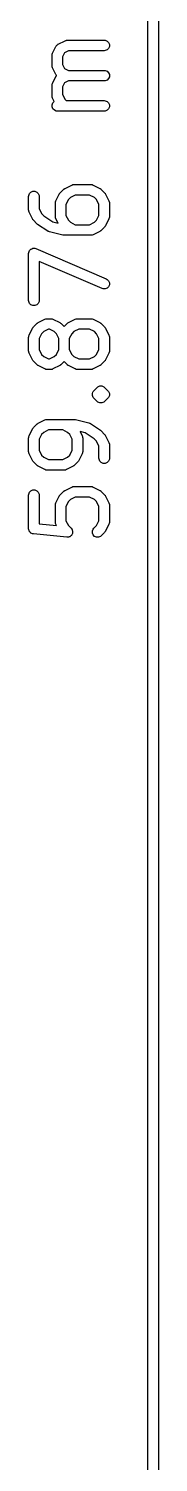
# Model space of a CAD drawing. Header units: inches. Extents: x -0.67 to 1.83, y -0.49 to 2.65.
# Drawn here: x 1.73 to 1.803, y 0.306 to 1.107 of the extents above; entities that cross this region are included whole.
import ezdxf

# ---------------------------------------------------------------- set-up
doc = ezdxf.new("R2010")
doc.units = ezdxf.units.IN
doc.header["$MEASUREMENT"] = 0
doc.layers.add('BLACK', color=250, linetype='CONTINUOUS')

msp = doc.modelspace()

# ---------------------------------------------------------------- linework, layer by layer
at = {"layer": 'BLACK', "linetype": 'CONTINUOUS'}
for p, q in [((1.79705, -0.1777), (1.79705, 2.15549)), ((1.80295, 2.15549), (1.80295, -0.1777)), ((1.74574, 1.09728), (1.74593, 1.09757)), ((1.74593, 1.09757), (1.74621, 1.09781)), ((1.74621, 1.09781), (1.74645, 1.09809)), ((1.74645, 1.09809), (1.74674, 1.09828)), ((1.74674, 1.09828), (1.7468, 1.09832)), ((1.7468, 1.09832), (1.74684, 1.09834)), ((1.74684, 1.09834), (1.74694, 1.0984)), ((1.74694, 1.0984), (1.75069, 1.10028)), ((1.75069, 1.10028), (1.75123, 1.10048)), ((1.75123, 1.10048), (1.75133, 1.10049)), ((1.75133, 1.10049), (1.75143, 1.10053)), ((1.75143, 1.10053), (1.75201, 1.10059)), ((1.75201, 1.10059), (1.77263, 1.10059)), ((1.77263, 1.10059), (1.77321, 1.10053)), ((1.77321, 1.10053), (1.77427, 1.10009)), ((1.77427, 1.10009), (1.77509, 1.09927)), ((1.77509, 1.09927), (1.77553, 1.09821)), ((1.77553, 1.09821), (1.77553, 1.09706)), ((1.74343, 1.09201), (1.74349, 1.09259)), ((1.74343, 1.08639), (1.74343, 1.09201)), ((1.74349, 1.09259), (1.74353, 1.09268)), ((1.74353, 1.09268), (1.74354, 1.09279)), ((1.74354, 1.09279), (1.74374, 1.09333)), ((1.74374, 1.09333), (1.74562, 1.09708)), ((1.74562, 1.09708), (1.74568, 1.09718)), ((1.74568, 1.09718), (1.74569, 1.09722)), ((1.74569, 1.09722), (1.74574, 1.09728)), ((1.75046, 1.09356), (1.74934, 1.09131)), ((1.74934, 1.09131), (1.74934, 1.08708)), ((1.75271, 1.09468), (1.75046, 1.09356)), ((1.77263, 1.09468), (1.75271, 1.09468)), ((1.77321, 1.09474), (1.77263, 1.09468)), ((1.77427, 1.09518), (1.77321, 1.09474)), ((1.77509, 1.09599), (1.77427, 1.09518)), ((1.77553, 1.09706), (1.77509, 1.09599)), ((1.74349, 1.08581), (1.74343, 1.08639)), ((1.74353, 1.08571), (1.74349, 1.08581)), ((1.74354, 1.08561), (1.74353, 1.08571)), ((1.74374, 1.08506), (1.74354, 1.08561)), ((1.74562, 1.08132), (1.74374, 1.08506)), ((1.74568, 1.08122), (1.74562, 1.08132)), ((1.74934, 1.08708), (1.75046, 1.08484)), ((1.75046, 1.08484), (1.75271, 1.08371)), ((1.75271, 1.08371), (1.77263, 1.08371)), ((1.77263, 1.08371), (1.77321, 1.08366)), ((1.77321, 1.08366), (1.77427, 1.08322)), ((1.77427, 1.08322), (1.77509, 1.0824)), ((1.77509, 1.0824), (1.77553, 1.08134)), ((1.77553, 1.08134), (1.77553, 1.08019)), ((1.74343, 1.07514), (1.74349, 1.07571)), ((1.74343, 1.06951), (1.74343, 1.07514)), ((1.74349, 1.07571), (1.74353, 1.07581)), ((1.74353, 1.07581), (1.74354, 1.07592)), ((1.74354, 1.07592), (1.74374, 1.07646)), ((1.74374, 1.07646), (1.74562, 1.08021)), ((1.74562, 1.08021), (1.74568, 1.0803)), ((1.74569, 1.08117), (1.74568, 1.08122)), ((1.74568, 1.0803), (1.74569, 1.08035)), ((1.74574, 1.08112), (1.74569, 1.08117)), ((1.74569, 1.08035), (1.74574, 1.08041)), ((1.74593, 1.08083), (1.74574, 1.08112)), ((1.74574, 1.08041), (1.74593, 1.0807)), ((1.746, 1.08076), (1.74593, 1.08083)), ((1.74593, 1.0807), (1.746, 1.08076)), ((1.75046, 1.07669), (1.74934, 1.07444)), ((1.74934, 1.07444), (1.74934, 1.07021)), ((1.75271, 1.07781), (1.75046, 1.07669)), ((1.77263, 1.07781), (1.75271, 1.07781)), ((1.77321, 1.07787), (1.77263, 1.07781)), ((1.77427, 1.07831), (1.77321, 1.07787)), ((1.77509, 1.07912), (1.77427, 1.07831)), ((1.77553, 1.08019), (1.77509, 1.07912)), ((1.74349, 1.06894), (1.74343, 1.06951)), ((1.74353, 1.06884), (1.74349, 1.06894)), ((1.74349, 1.06446), (1.74393, 1.06553)), ((1.74354, 1.06873), (1.74353, 1.06884)), ((1.74374, 1.06819), (1.74354, 1.06873)), ((1.74469, 1.06629), (1.74374, 1.06819)), ((1.74393, 1.06553), (1.74469, 1.06629)), ((1.74934, 1.07021), (1.75069, 1.06751)), ((1.75069, 1.06751), (1.75136, 1.06684)), ((1.75136, 1.06684), (1.77263, 1.06684)), ((1.77263, 1.06684), (1.77321, 1.06678)), ((1.77321, 1.06678), (1.77427, 1.06634)), ((1.77427, 1.06634), (1.77509, 1.06553)), ((1.77509, 1.06553), (1.77553, 1.06446)), ((1.74349, 1.06331), (1.74349, 1.06446)), ((1.74393, 1.06225), (1.74349, 1.06331)), ((1.74474, 1.06143), (1.74393, 1.06225)), ((1.74581, 1.06099), (1.74474, 1.06143)), ((1.74638, 1.06094), (1.74581, 1.06099)), ((1.77263, 1.06094), (1.74638, 1.06094)), ((1.77321, 1.06099), (1.77263, 1.06094)), ((1.77427, 1.06143), (1.77321, 1.06099)), ((1.77509, 1.06225), (1.77427, 1.06143)), ((1.77553, 1.06331), (1.77509, 1.06225)), ((1.77553, 1.06446), (1.77553, 1.06331)), ((1.74805, 1.01536), (1.74992, 1.01723)), ((1.74992, 1.01723), (1.75015, 1.01742)), ((1.75015, 1.01742), (1.7502, 1.01748)), ((1.7502, 1.01748), (1.75029, 1.01753)), ((1.75029, 1.01753), (1.75037, 1.0176)), ((1.75037, 1.0176), (1.75044, 1.01763)), ((1.75044, 1.01763), (1.75069, 1.01779)), ((1.75069, 1.01779), (1.75444, 1.01966)), ((1.75444, 1.01966), (1.75498, 1.01987)), ((1.75498, 1.01987), (1.75508, 1.01987)), ((1.75508, 1.01987), (1.75518, 1.01992)), ((1.75518, 1.01992), (1.75576, 1.01997)), ((1.75576, 1.01997), (1.76513, 1.01997)), ((1.76513, 1.01997), (1.76571, 1.01992)), ((1.76571, 1.01992), (1.76581, 1.01987)), ((1.76581, 1.01987), (1.76591, 1.01987)), ((1.76591, 1.01987), (1.76645, 1.01966)), ((1.76645, 1.01966), (1.7702, 1.01779)), ((1.7702, 1.01779), (1.77045, 1.01763)), ((1.77045, 1.01763), (1.77052, 1.0176)), ((1.77052, 1.0176), (1.7706, 1.01753)), ((1.7706, 1.01753), (1.77069, 1.01748)), ((1.77069, 1.01748), (1.77074, 1.01742)), ((1.77074, 1.01742), (1.77097, 1.01723)), ((1.77097, 1.01723), (1.77284, 1.01536)), ((1.73031, 1.01327), (1.73036, 1.01385)), ((1.73031, 1.00577), (1.73031, 1.01327)), ((1.73036, 1.01385), (1.73081, 1.01491)), ((1.73081, 1.01491), (1.73162, 1.01572)), ((1.73162, 1.01572), (1.73268, 1.01617)), ((1.73268, 1.01617), (1.73384, 1.01617)), ((1.73384, 1.01617), (1.7349, 1.01572)), ((1.7349, 1.01572), (1.73572, 1.01491)), ((1.73572, 1.01491), (1.73616, 1.01385)), ((1.73616, 1.01385), (1.73621, 1.01327)), ((1.73621, 1.01327), (1.73621, 1.00647)), ((1.74531, 1.00952), (1.74536, 1.0101)), ((1.74531, 1.00202), (1.74531, 1.00952)), ((1.74536, 1.0101), (1.7454, 1.01019)), ((1.7454, 1.01019), (1.74541, 1.0103)), ((1.74541, 1.0103), (1.74562, 1.01084)), ((1.74562, 1.01084), (1.74749, 1.01459)), ((1.74749, 1.01459), (1.74765, 1.01484)), ((1.74765, 1.01484), (1.74768, 1.01491)), ((1.74768, 1.01491), (1.74774, 1.01499)), ((1.74774, 1.01499), (1.7478, 1.01508)), ((1.7478, 1.01508), (1.74786, 1.01513)), ((1.74786, 1.01513), (1.74805, 1.01536)), ((1.75256, 1.01152), (1.75121, 1.00882)), ((1.75376, 1.01272), (1.75256, 1.01152)), ((1.75645, 1.01407), (1.75376, 1.01272)), ((1.76443, 1.01407), (1.75645, 1.01407)), ((1.76713, 1.01272), (1.76443, 1.01407)), ((1.76833, 1.01152), (1.76713, 1.01272)), ((1.76968, 1.00882), (1.76833, 1.01152)), ((1.77284, 1.01536), (1.77303, 1.01513)), ((1.77303, 1.01513), (1.77309, 1.01508)), ((1.77309, 1.01508), (1.77314, 1.01499)), ((1.77314, 1.01499), (1.77321, 1.01491)), ((1.77321, 1.01491), (1.77324, 1.01484)), ((1.77324, 1.01484), (1.7734, 1.01459)), ((1.7734, 1.01459), (1.77527, 1.01084)), ((1.77527, 1.01084), (1.77548, 1.0103)), ((1.77548, 1.0103), (1.77549, 1.01019)), ((1.77549, 1.01019), (1.77553, 1.0101)), ((1.77553, 1.0101), (1.77558, 1.00952)), ((1.77558, 1.00952), (1.77558, 1.00202)), ((1.73036, 1.00519), (1.73031, 1.00577)), ((1.73041, 1.0051), (1.73036, 1.00519)), ((1.73041, 1.00499), (1.73041, 1.0051)), ((1.73062, 1.00445), (1.73041, 1.00499)), ((1.73249, 1.0007), (1.73062, 1.00445)), ((1.73621, 1.00647), (1.73756, 1.00377)), ((1.73756, 1.00377), (1.73889, 1.00244)), ((1.73889, 1.00244), (1.74385, 0.99914)), ((1.74536, 1.00144), (1.74531, 1.00202)), ((1.7454, 1.00135), (1.74536, 1.00144)), ((1.74541, 1.00124), (1.7454, 1.00135)), ((1.74562, 1.0007), (1.74541, 1.00124)), ((1.75121, 1.00882), (1.75121, 1.00272)), ((1.75121, 1.00272), (1.75256, 1.00002)), ((1.76833, 1.00002), (1.76968, 1.00272)), ((1.76968, 1.00272), (1.76968, 1.00882)), ((1.77548, 1.00124), (1.77527, 1.0007)), ((1.77549, 1.00135), (1.77548, 1.00124)), ((1.77553, 1.00144), (1.77549, 1.00135)), ((1.77558, 1.00202), (1.77553, 1.00144)), ((1.73265, 1.00045), (1.73249, 1.0007)), ((1.73268, 1.00038), (1.73265, 1.00045)), ((1.73275, 1.0003), (1.73268, 1.00038)), ((1.7328, 1.00021), (1.73275, 1.0003)), ((1.73286, 1.00016), (1.7328, 1.00021)), ((1.73305, 0.99993), (1.73286, 1.00016)), ((1.73492, 0.99806), (1.73305, 0.99993)), ((1.73515, 0.99787), (1.73492, 0.99806)), ((1.73492, 0.99806), (1.73492, 0.99806)), ((1.73492, 0.99806), (1.73492, 0.99806)), ((1.73537, 0.99769), (1.73515, 0.99787)), ((1.741, 0.99394), (1.73537, 0.99769)), ((1.73537, 0.99769), (1.73537, 0.99769)), ((1.73537, 0.99769), (1.73537, 0.99769)), ((1.74131, 0.99377), (1.741, 0.99394)), ((1.74137, 0.99373), (1.74131, 0.99377)), ((1.74144, 0.9937), (1.74137, 0.99373)), ((1.74151, 0.99367), (1.74144, 0.9937)), ((1.74158, 0.99365), (1.74151, 0.99367)), ((1.74192, 0.99353), (1.74158, 0.99365)), ((1.74942, 0.99166), (1.74192, 0.99353)), ((1.74385, 0.99914), (1.74676, 0.99841)), ((1.74676, 0.99841), (1.74562, 1.0007)), ((1.75256, 1.00002), (1.75376, 0.99882)), ((1.75376, 0.99882), (1.75645, 0.99747)), ((1.75645, 0.99747), (1.76443, 0.99747)), ((1.76443, 0.99747), (1.76713, 0.99882)), ((1.7702, 0.99376), (1.76645, 0.99188)), ((1.76713, 0.99882), (1.76833, 1.00002)), ((1.77045, 0.99391), (1.7702, 0.99376)), ((1.77052, 0.99394), (1.77045, 0.99391)), ((1.7706, 0.99401), (1.77052, 0.99394)), ((1.77069, 0.99406), (1.7706, 0.99401)), ((1.77074, 0.99412), (1.77069, 0.99406)), ((1.77097, 0.99431), (1.77074, 0.99412)), ((1.77284, 0.99618), (1.77097, 0.99431)), ((1.77303, 0.99641), (1.77284, 0.99618)), ((1.77309, 0.99646), (1.77303, 0.99641)), ((1.77314, 0.99655), (1.77309, 0.99646)), ((1.77321, 0.99663), (1.77314, 0.99655)), ((1.77324, 0.9967), (1.77321, 0.99663)), ((1.7734, 0.99695), (1.77324, 0.9967)), ((1.77527, 1.0007), (1.7734, 0.99695)), ((1.74952, 0.99164), (1.74942, 0.99166)), ((1.74956, 0.99163), (1.74952, 0.99164)), ((1.74977, 0.9916), (1.74956, 0.99163)), ((1.74999, 0.99157), (1.74977, 0.9916)), ((1.75003, 0.99158), (1.74999, 0.99157)), ((1.75013, 0.99157), (1.75003, 0.99158)), ((1.76513, 0.99157), (1.75013, 0.99157)), ((1.76571, 0.99163), (1.76513, 0.99157)), ((1.76581, 0.99167), (1.76571, 0.99163)), ((1.76591, 0.99167), (1.76581, 0.99167)), ((1.76645, 0.99188), (1.76591, 0.99167)), ((1.73031, 0.9814), (1.73036, 0.98197)), ((1.73031, 0.95515), (1.73031, 0.9814)), ((1.73036, 0.98197), (1.73037, 0.98199)), ((1.73037, 0.98201), (1.73059, 0.98252)), ((1.73037, 0.98199), (1.73037, 0.98201)), ((1.73059, 0.98252), (1.73081, 0.98304)), ((1.73081, 0.98304), (1.73082, 0.98305)), ((1.73082, 0.98305), (1.73083, 0.98307)), ((1.73083, 0.98307), (1.73123, 0.98346)), ((1.73123, 0.98346), (1.73162, 0.98385)), ((1.73162, 0.98385), (1.73164, 0.98386)), ((1.73164, 0.98386), (1.73165, 0.98387)), ((1.73165, 0.98387), (1.73217, 0.98408)), ((1.73217, 0.98408), (1.73268, 0.98429)), ((1.73268, 0.98429), (1.7327, 0.98429)), ((1.7327, 0.98429), (1.73272, 0.9843)), ((1.73272, 0.9843), (1.73328, 0.98429)), ((1.73328, 0.98429), (1.73384, 0.98429)), ((1.73384, 0.98429), (1.73385, 0.98429)), ((1.73385, 0.98429), (1.73387, 0.98429)), ((1.73387, 0.98429), (1.73442, 0.98411)), ((1.73442, 0.98411), (1.77379, 0.96724)), ((1.77147, 0.96181), (1.73621, 0.97692)), ((1.73621, 0.97692), (1.73621, 0.95515)), ((1.77202, 0.96164), (1.77147, 0.96181)), ((1.77317, 0.96162), (1.77202, 0.96164)), ((1.77424, 0.96205), (1.77317, 0.96162)), ((1.77379, 0.96724), (1.7743, 0.96696)), ((1.77507, 0.96286), (1.77424, 0.96205)), ((1.7743, 0.96696), (1.77511, 0.96614)), ((1.77552, 0.96391), (1.77507, 0.96286)), ((1.77511, 0.96614), (1.77553, 0.96507)), ((1.77553, 0.96507), (1.77552, 0.96391)), ((1.73036, 0.95458), (1.73031, 0.95515)), ((1.73081, 0.95351), (1.73036, 0.95458)), ((1.73162, 0.9527), (1.73081, 0.95351)), ((1.73572, 0.95351), (1.7349, 0.9527)), ((1.73616, 0.95458), (1.73572, 0.95351)), ((1.73621, 0.95515), (1.73616, 0.95458)), ((1.73268, 0.95226), (1.73162, 0.9527)), ((1.73384, 0.95226), (1.73268, 0.95226)), ((1.7349, 0.9527), (1.73384, 0.95226)), ((1.73062, 0.93585), (1.73249, 0.9396)), ((1.73249, 0.9396), (1.73265, 0.93985)), ((1.73265, 0.93985), (1.73268, 0.93992)), ((1.73268, 0.93992), (1.73275, 0.94)), ((1.73275, 0.94), (1.7328, 0.94009)), ((1.7328, 0.94009), (1.73286, 0.94014)), ((1.73286, 0.94014), (1.73305, 0.94037)), ((1.73305, 0.94037), (1.73492, 0.94224)), ((1.73492, 0.94224), (1.73515, 0.94243)), ((1.73515, 0.94243), (1.7352, 0.94249)), ((1.7352, 0.94249), (1.73529, 0.94254)), ((1.73529, 0.94254), (1.73537, 0.94261)), ((1.73537, 0.94261), (1.73544, 0.94264)), ((1.73544, 0.94264), (1.73569, 0.94279)), ((1.73569, 0.94279), (1.73944, 0.94467)), ((1.73876, 0.93773), (1.73756, 0.93653)), ((1.74146, 0.93908), (1.73876, 0.93773)), ((1.73944, 0.94467), (1.73998, 0.94488)), ((1.73998, 0.94488), (1.74009, 0.94488)), ((1.74009, 0.94488), (1.74018, 0.94492)), ((1.74018, 0.94492), (1.74076, 0.94498)), ((1.74076, 0.94498), (1.74263, 0.94498)), ((1.74194, 0.93908), (1.74146, 0.93908)), ((1.74463, 0.93773), (1.74194, 0.93908)), ((1.74263, 0.94498), (1.74321, 0.94492)), ((1.74321, 0.94492), (1.74331, 0.94488)), ((1.74331, 0.94488), (1.74341, 0.94488)), ((1.74341, 0.94488), (1.74395, 0.94467)), ((1.74395, 0.94467), (1.7477, 0.94279)), ((1.74583, 0.93653), (1.74463, 0.93773)), ((1.7477, 0.94279), (1.74795, 0.94264)), ((1.74795, 0.94264), (1.74802, 0.94261)), ((1.74802, 0.94261), (1.74811, 0.94254)), ((1.74811, 0.94254), (1.74819, 0.94249)), ((1.74819, 0.94249), (1.74825, 0.94243)), ((1.74825, 0.94243), (1.74847, 0.94224)), ((1.74847, 0.94224), (1.75013, 0.94058)), ((1.75013, 0.94058), (1.7518, 0.94224)), ((1.7518, 0.94224), (1.75202, 0.94243)), ((1.75202, 0.94243), (1.75207, 0.94249)), ((1.75207, 0.94249), (1.75216, 0.94254)), ((1.75216, 0.94254), (1.75224, 0.94261)), ((1.75224, 0.94261), (1.75231, 0.94264)), ((1.75231, 0.94264), (1.75256, 0.94279)), ((1.75256, 0.94279), (1.75631, 0.94467)), ((1.75563, 0.93773), (1.75443, 0.93653)), ((1.75833, 0.93908), (1.75563, 0.93773)), ((1.75631, 0.94467), (1.75685, 0.94488)), ((1.75685, 0.94488), (1.75696, 0.94488)), ((1.75696, 0.94488), (1.75706, 0.94492)), ((1.75706, 0.94492), (1.75763, 0.94498)), ((1.75763, 0.94498), (1.76513, 0.94498)), ((1.76443, 0.93908), (1.75833, 0.93908)), ((1.76713, 0.93773), (1.76443, 0.93908)), ((1.76513, 0.94498), (1.76571, 0.94492)), ((1.76571, 0.94492), (1.76581, 0.94488)), ((1.76581, 0.94488), (1.76591, 0.94488)), ((1.76591, 0.94488), (1.76645, 0.94467)), ((1.76645, 0.94467), (1.7702, 0.94279)), ((1.76833, 0.93653), (1.76713, 0.93773)), ((1.7702, 0.94279), (1.77045, 0.94264)), ((1.77045, 0.94264), (1.77052, 0.94261)), ((1.77052, 0.94261), (1.7706, 0.94254)), ((1.7706, 0.94254), (1.77069, 0.94249)), ((1.77069, 0.94249), (1.77074, 0.94243)), ((1.77074, 0.94243), (1.77097, 0.94224)), ((1.77097, 0.94224), (1.77284, 0.94037)), ((1.77284, 0.94037), (1.77303, 0.94014)), ((1.77303, 0.94014), (1.77309, 0.94009)), ((1.77309, 0.94009), (1.77314, 0.94)), ((1.77314, 0.94), (1.77321, 0.93992)), ((1.77321, 0.93992), (1.77324, 0.93985)), ((1.77324, 0.93985), (1.7734, 0.9396)), ((1.7734, 0.9396), (1.77527, 0.93585)), ((1.73031, 0.93453), (1.73036, 0.93511)), ((1.73031, 0.92703), (1.73031, 0.93453)), ((1.73036, 0.93511), (1.73041, 0.9352)), ((1.73041, 0.93531), (1.73062, 0.93585)), ((1.73041, 0.9352), (1.73041, 0.93531)), ((1.73756, 0.93653), (1.73621, 0.93383)), ((1.73621, 0.93383), (1.73621, 0.92773)), ((1.74718, 0.93383), (1.74583, 0.93653)), ((1.74718, 0.92773), (1.74718, 0.93383)), ((1.75443, 0.93653), (1.75309, 0.93383)), ((1.75309, 0.93383), (1.75309, 0.92773)), ((1.76968, 0.93383), (1.76833, 0.93653)), ((1.76968, 0.92773), (1.76968, 0.93383)), ((1.77527, 0.93585), (1.77548, 0.93531)), ((1.77548, 0.93531), (1.77549, 0.9352)), ((1.77549, 0.9352), (1.77553, 0.93511)), ((1.77553, 0.93511), (1.77558, 0.93453)), ((1.77558, 0.93453), (1.77558, 0.92703)), ((1.73036, 0.92645), (1.73031, 0.92703)), ((1.73041, 0.92636), (1.73036, 0.92645)), ((1.73041, 0.92625), (1.73041, 0.92636)), ((1.73062, 0.92571), (1.73041, 0.92625)), ((1.73249, 0.92196), (1.73062, 0.92571)), ((1.73265, 0.92171), (1.73249, 0.92196)), ((1.73268, 0.92164), (1.73265, 0.92171)), ((1.73275, 0.92156), (1.73268, 0.92164)), ((1.7328, 0.92147), (1.73275, 0.92156)), ((1.73286, 0.92142), (1.7328, 0.92147)), ((1.73305, 0.92119), (1.73286, 0.92142)), ((1.73492, 0.91932), (1.73305, 0.92119)), ((1.73621, 0.92773), (1.73756, 0.92503)), ((1.73756, 0.92503), (1.73876, 0.92383)), ((1.73876, 0.92383), (1.74146, 0.92248)), ((1.74146, 0.92248), (1.74194, 0.92248)), ((1.74194, 0.92248), (1.74463, 0.92383)), ((1.74463, 0.92383), (1.74583, 0.92503)), ((1.74583, 0.92503), (1.74718, 0.92773)), ((1.75309, 0.92773), (1.75443, 0.92503)), ((1.75443, 0.92503), (1.75563, 0.92383)), ((1.75563, 0.92383), (1.75833, 0.92248)), ((1.75833, 0.92248), (1.76443, 0.92248)), ((1.76443, 0.92248), (1.76713, 0.92383)), ((1.76713, 0.92383), (1.76833, 0.92503)), ((1.76833, 0.92503), (1.76968, 0.92773)), ((1.77284, 0.92119), (1.77097, 0.91932)), ((1.77303, 0.92142), (1.77284, 0.92119)), ((1.77309, 0.92147), (1.77303, 0.92142)), ((1.77314, 0.92156), (1.77309, 0.92147)), ((1.77321, 0.92164), (1.77314, 0.92156)), ((1.77324, 0.92171), (1.77321, 0.92164)), ((1.7734, 0.92196), (1.77324, 0.92171)), ((1.77527, 0.92571), (1.7734, 0.92196)), ((1.77548, 0.92625), (1.77527, 0.92571)), ((1.77549, 0.92636), (1.77548, 0.92625)), ((1.77553, 0.92645), (1.77549, 0.92636)), ((1.77558, 0.92703), (1.77553, 0.92645)), ((1.73515, 0.91913), (1.73492, 0.91932)), ((1.7352, 0.91907), (1.73515, 0.91913)), ((1.73529, 0.91902), (1.7352, 0.91907)), ((1.73537, 0.91895), (1.73529, 0.91902)), ((1.73544, 0.91892), (1.73537, 0.91895)), ((1.73569, 0.91877), (1.73544, 0.91892)), ((1.73944, 0.91689), (1.73569, 0.91877)), ((1.73998, 0.91668), (1.73944, 0.91689)), ((1.74009, 0.91668), (1.73998, 0.91668)), ((1.74018, 0.91664), (1.74009, 0.91668)), ((1.74076, 0.91658), (1.74018, 0.91664)), ((1.74263, 0.91658), (1.74076, 0.91658)), ((1.74321, 0.91664), (1.74263, 0.91658)), ((1.74331, 0.91668), (1.74321, 0.91664)), ((1.74341, 0.91668), (1.74331, 0.91668)), ((1.74395, 0.91689), (1.74341, 0.91668)), ((1.7477, 0.91877), (1.74395, 0.91689)), ((1.74795, 0.91892), (1.7477, 0.91877)), ((1.74802, 0.91895), (1.74795, 0.91892)), ((1.74811, 0.91902), (1.74802, 0.91895)), ((1.74819, 0.91907), (1.74811, 0.91902)), ((1.74825, 0.91913), (1.74819, 0.91907)), ((1.74847, 0.91932), (1.74825, 0.91913)), ((1.75013, 0.92098), (1.74847, 0.91932)), ((1.7518, 0.91932), (1.75013, 0.92098)), ((1.75202, 0.91913), (1.7518, 0.91932)), ((1.75207, 0.91907), (1.75202, 0.91913)), ((1.75216, 0.91902), (1.75207, 0.91907)), ((1.75224, 0.91895), (1.75216, 0.91902)), ((1.75231, 0.91892), (1.75224, 0.91895)), ((1.75256, 0.91877), (1.75231, 0.91892)), ((1.75631, 0.91689), (1.75256, 0.91877)), ((1.75685, 0.91668), (1.75631, 0.91689)), ((1.75696, 0.91668), (1.75685, 0.91668)), ((1.75706, 0.91664), (1.75696, 0.91668)), ((1.75763, 0.91658), (1.75706, 0.91664)), ((1.76513, 0.91658), (1.75763, 0.91658)), ((1.76571, 0.91664), (1.76513, 0.91658)), ((1.76581, 0.91668), (1.76571, 0.91664)), ((1.76591, 0.91668), (1.76581, 0.91668)), ((1.76645, 0.91689), (1.76591, 0.91668)), ((1.7702, 0.91877), (1.76645, 0.91689)), ((1.77045, 0.91892), (1.7702, 0.91877)), ((1.77052, 0.91895), (1.77045, 0.91892)), ((1.7706, 0.91902), (1.77052, 0.91895)), ((1.77069, 0.91907), (1.7706, 0.91902)), ((1.77074, 0.91913), (1.77069, 0.91907)), ((1.77097, 0.91932), (1.77074, 0.91913)), ((1.76679, 0.90475), (1.76867, 0.90662)), ((1.76867, 0.90662), (1.76912, 0.90699)), ((1.76912, 0.90699), (1.77018, 0.90743)), ((1.77018, 0.90743), (1.77133, 0.90743)), ((1.77133, 0.90743), (1.7724, 0.90699)), ((1.7724, 0.90699), (1.7724, 0.90699)), ((1.7724, 0.90699), (1.77284, 0.90662)), ((1.77284, 0.90662), (1.77472, 0.90475)), ((1.76599, 0.90323), (1.76628, 0.90396)), ((1.76599, 0.90208), (1.76599, 0.90323)), ((1.76643, 0.90102), (1.76599, 0.90208)), ((1.76628, 0.90396), (1.76643, 0.9043)), ((1.76643, 0.9043), (1.76679, 0.90475)), ((1.76643, 0.9043), (1.76643, 0.9043)), ((1.76679, 0.90057), (1.76643, 0.90102)), ((1.76643, 0.90102), (1.76643, 0.90102)), ((1.76867, 0.8987), (1.76679, 0.90057)), ((1.76912, 0.89833), (1.76867, 0.8987)), ((1.77018, 0.89789), (1.76912, 0.89833)), ((1.77133, 0.89789), (1.77018, 0.89789)), ((1.7724, 0.89833), (1.77133, 0.89789)), ((1.77284, 0.8987), (1.7724, 0.89833)), ((1.77472, 0.90057), (1.77284, 0.8987)), ((1.77472, 0.90475), (1.77509, 0.9043)), ((1.77509, 0.90102), (1.77472, 0.90057)), ((1.77509, 0.9043), (1.77523, 0.90396)), ((1.77553, 0.90208), (1.77509, 0.90102)), ((1.77523, 0.90396), (1.77553, 0.90323)), ((1.77553, 0.90323), (1.77553, 0.90208)), ((1.73062, 0.87961), (1.73249, 0.88336)), ((1.73249, 0.88336), (1.73265, 0.8836)), ((1.73265, 0.8836), (1.73268, 0.88368)), ((1.73268, 0.88368), (1.73275, 0.88376)), ((1.73275, 0.88376), (1.7328, 0.88385)), ((1.7328, 0.88385), (1.73286, 0.8839)), ((1.73286, 0.8839), (1.73305, 0.88412)), ((1.73305, 0.88412), (1.73492, 0.886)), ((1.73492, 0.886), (1.73515, 0.88618)), ((1.73515, 0.88618), (1.7352, 0.88624)), ((1.7352, 0.88624), (1.73529, 0.8863)), ((1.73529, 0.8863), (1.73537, 0.88637)), ((1.73537, 0.88637), (1.73544, 0.8864)), ((1.73544, 0.8864), (1.73569, 0.88655)), ((1.73569, 0.88655), (1.73944, 0.88843)), ((1.73876, 0.88148), (1.73756, 0.88029)), ((1.74146, 0.88283), (1.73876, 0.88148)), ((1.73944, 0.88843), (1.73998, 0.88863)), ((1.73998, 0.88863), (1.74009, 0.88864)), ((1.74009, 0.88864), (1.74018, 0.88868)), ((1.74018, 0.88868), (1.74076, 0.88874)), ((1.74076, 0.88874), (1.75576, 0.88874)), ((1.74944, 0.88283), (1.74146, 0.88283)), ((1.75213, 0.88148), (1.74944, 0.88283)), ((1.75333, 0.88029), (1.75213, 0.88148)), ((1.75576, 0.88874), (1.75586, 0.88873)), ((1.75586, 0.88873), (1.7559, 0.88873)), ((1.7559, 0.88873), (1.75612, 0.8887)), ((1.75612, 0.8887), (1.75633, 0.88868)), ((1.75633, 0.88868), (1.75637, 0.88866)), ((1.75637, 0.88866), (1.75647, 0.88865)), ((1.75647, 0.88865), (1.76397, 0.88678)), ((1.76204, 0.88117), (1.75913, 0.8819)), ((1.75913, 0.8819), (1.76027, 0.87961)), ((1.767, 0.87787), (1.76204, 0.88117)), ((1.76397, 0.88678), (1.76431, 0.88665)), ((1.76431, 0.88665), (1.76438, 0.88664)), ((1.76438, 0.88664), (1.76445, 0.88661)), ((1.76445, 0.88661), (1.76452, 0.88658)), ((1.76452, 0.88658), (1.76458, 0.88654)), ((1.76458, 0.88654), (1.76489, 0.88637)), ((1.76489, 0.88637), (1.77052, 0.88262)), ((1.77052, 0.88262), (1.77052, 0.88262)), ((1.77052, 0.88262), (1.77052, 0.88262)), ((1.77052, 0.88262), (1.77074, 0.88244)), ((1.77074, 0.88244), (1.77097, 0.88225)), ((1.77097, 0.88225), (1.77097, 0.88225)), ((1.77097, 0.88225), (1.77097, 0.88225)), ((1.77097, 0.88225), (1.77284, 0.88037)), ((1.73031, 0.87829), (1.73036, 0.87886)), ((1.73031, 0.87079), (1.73031, 0.87829)), ((1.73036, 0.87886), (1.73041, 0.87896)), ((1.73041, 0.87907), (1.73062, 0.87961)), ((1.73041, 0.87896), (1.73041, 0.87907)), ((1.73756, 0.88029), (1.73621, 0.87759)), ((1.73621, 0.87759), (1.73621, 0.87148)), ((1.75468, 0.87759), (1.75333, 0.88029)), ((1.75468, 0.87148), (1.75468, 0.87759)), ((1.76027, 0.87961), (1.76048, 0.87907)), ((1.76048, 0.87907), (1.76049, 0.87896)), ((1.76049, 0.87896), (1.76053, 0.87886)), ((1.76053, 0.87886), (1.76059, 0.87829)), ((1.76059, 0.87829), (1.76059, 0.87079)), ((1.76833, 0.87654), (1.767, 0.87787)), ((1.76968, 0.87384), (1.76833, 0.87654)), ((1.76968, 0.86704), (1.76968, 0.87384)), ((1.77284, 0.88037), (1.77303, 0.88015)), ((1.77303, 0.88015), (1.77309, 0.8801)), ((1.77309, 0.8801), (1.77314, 0.88001)), ((1.77314, 0.88001), (1.77321, 0.87993)), ((1.77321, 0.87993), (1.77324, 0.87986)), ((1.77324, 0.87986), (1.7734, 0.87961)), ((1.7734, 0.87961), (1.77527, 0.87586)), ((1.77527, 0.87586), (1.77548, 0.87532)), ((1.77548, 0.87532), (1.77549, 0.87521)), ((1.77549, 0.87521), (1.77553, 0.87511)), ((1.77553, 0.87511), (1.77558, 0.87454)), ((1.77558, 0.87454), (1.77558, 0.86704)), ((1.73036, 0.87021), (1.73031, 0.87079)), ((1.73041, 0.87011), (1.73036, 0.87021)), ((1.73041, 0.87001), (1.73041, 0.87011)), ((1.73062, 0.86947), (1.73041, 0.87001)), ((1.73249, 0.86572), (1.73062, 0.86947)), ((1.73265, 0.86547), (1.73249, 0.86572)), ((1.73268, 0.8654), (1.73265, 0.86547)), ((1.73275, 0.86532), (1.73268, 0.8654)), ((1.7328, 0.86523), (1.73275, 0.86532)), ((1.73286, 0.86518), (1.7328, 0.86523)), ((1.73305, 0.86495), (1.73286, 0.86518)), ((1.73621, 0.87148), (1.73756, 0.86879)), ((1.73756, 0.86879), (1.73876, 0.86759)), ((1.73876, 0.86759), (1.74146, 0.86624)), ((1.74146, 0.86624), (1.74944, 0.86624)), ((1.74944, 0.86624), (1.75213, 0.86759)), ((1.75213, 0.86759), (1.75333, 0.86879)), ((1.75333, 0.86879), (1.75468, 0.87148)), ((1.75803, 0.86518), (1.75785, 0.86495)), ((1.75809, 0.86523), (1.75803, 0.86518)), ((1.75815, 0.86532), (1.75809, 0.86523)), ((1.75821, 0.8654), (1.75815, 0.86532)), ((1.75824, 0.86547), (1.75821, 0.8654)), ((1.7584, 0.86572), (1.75824, 0.86547)), ((1.76027, 0.86947), (1.7584, 0.86572)), ((1.76048, 0.87001), (1.76027, 0.86947)), ((1.76049, 0.87011), (1.76048, 0.87001)), ((1.76053, 0.87021), (1.76049, 0.87011)), ((1.76059, 0.87079), (1.76053, 0.87021)), ((1.76973, 0.86646), (1.76968, 0.86704)), ((1.77018, 0.8654), (1.76973, 0.86646)), ((1.77099, 0.86458), (1.77018, 0.8654)), ((1.77509, 0.8654), (1.77427, 0.86458)), ((1.77553, 0.86646), (1.77509, 0.8654)), ((1.77558, 0.86704), (1.77553, 0.86646)), ((1.73492, 0.86308), (1.73305, 0.86495)), ((1.73515, 0.86289), (1.73492, 0.86308)), ((1.7352, 0.86283), (1.73515, 0.86289)), ((1.73529, 0.86277), (1.7352, 0.86283)), ((1.73537, 0.86271), (1.73529, 0.86277)), ((1.73544, 0.86268), (1.73537, 0.86271)), ((1.73569, 0.86252), (1.73544, 0.86268)), ((1.73944, 0.86065), (1.73569, 0.86252)), ((1.73998, 0.86044), (1.73944, 0.86065)), ((1.74009, 0.86043), (1.73998, 0.86044)), ((1.74018, 0.86039), (1.74009, 0.86043)), ((1.74076, 0.86034), (1.74018, 0.86039)), ((1.75013, 0.86034), (1.74076, 0.86034)), ((1.75071, 0.86039), (1.75013, 0.86034)), ((1.75081, 0.86043), (1.75071, 0.86039)), ((1.75091, 0.86044), (1.75081, 0.86043)), ((1.75145, 0.86065), (1.75091, 0.86044)), ((1.7552, 0.86252), (1.75145, 0.86065)), ((1.75545, 0.86268), (1.7552, 0.86252)), ((1.75552, 0.86271), (1.75545, 0.86268)), ((1.7556, 0.86277), (1.75552, 0.86271)), ((1.75569, 0.86283), (1.7556, 0.86277)), ((1.75574, 0.86289), (1.75569, 0.86283)), ((1.75597, 0.86308), (1.75574, 0.86289)), ((1.75785, 0.86495), (1.75597, 0.86308)), ((1.77205, 0.86414), (1.77099, 0.86458)), ((1.77321, 0.86414), (1.77205, 0.86414)), ((1.77427, 0.86458), (1.77321, 0.86414)), ((1.73162, 0.84887), (1.73268, 0.84931)), ((1.73268, 0.84931), (1.73384, 0.84931)), ((1.73384, 0.84931), (1.7349, 0.84887)), ((1.75044, 0.8489), (1.75069, 0.84906)), ((1.75069, 0.84906), (1.75444, 0.85093)), ((1.75444, 0.85093), (1.75498, 0.85114)), ((1.75498, 0.85114), (1.75508, 0.85115)), ((1.75508, 0.85115), (1.75518, 0.85119)), ((1.75518, 0.85119), (1.75576, 0.85124)), ((1.75576, 0.85124), (1.76513, 0.85124)), ((1.76513, 0.85124), (1.76571, 0.85119)), ((1.76571, 0.85119), (1.76581, 0.85115)), ((1.76581, 0.85115), (1.76591, 0.85114)), ((1.76591, 0.85114), (1.76645, 0.85093)), ((1.76645, 0.85093), (1.7702, 0.84906)), ((1.7702, 0.84906), (1.77045, 0.8489)), ((1.73031, 0.84642), (1.73036, 0.84699)), ((1.73031, 0.82767), (1.73031, 0.84642)), ((1.73036, 0.84699), (1.73081, 0.84806)), ((1.73081, 0.84806), (1.73162, 0.84887)), ((1.7349, 0.84887), (1.73572, 0.84806)), ((1.73572, 0.84806), (1.73616, 0.84699)), ((1.73616, 0.84699), (1.73621, 0.84642)), ((1.73621, 0.84642), (1.73621, 0.83034)), ((1.74531, 0.84079), (1.74536, 0.84137)), ((1.74536, 0.84137), (1.7454, 0.84147)), ((1.7454, 0.84147), (1.74541, 0.84157)), ((1.74541, 0.84157), (1.74562, 0.84211)), ((1.74562, 0.84211), (1.74749, 0.84586)), ((1.74749, 0.84586), (1.74765, 0.84611)), ((1.74765, 0.84611), (1.74768, 0.84618)), ((1.74768, 0.84618), (1.74774, 0.84626)), ((1.74774, 0.84626), (1.7478, 0.84635)), ((1.7478, 0.84635), (1.74786, 0.8464)), ((1.74786, 0.8464), (1.74805, 0.84663)), ((1.74805, 0.84663), (1.74992, 0.8485)), ((1.74992, 0.8485), (1.75015, 0.84869)), ((1.75015, 0.84869), (1.7502, 0.84875)), ((1.7502, 0.84875), (1.75029, 0.8488)), ((1.75029, 0.8488), (1.75037, 0.84887)), ((1.75037, 0.84887), (1.75044, 0.8489)), ((1.75256, 0.84279), (1.75121, 0.84009)), ((1.75376, 0.84399), (1.75256, 0.84279)), ((1.75645, 0.84534), (1.75376, 0.84399)), ((1.76443, 0.84534), (1.75645, 0.84534)), ((1.76713, 0.84399), (1.76443, 0.84534)), ((1.76833, 0.84279), (1.76713, 0.84399)), ((1.76968, 0.84009), (1.76833, 0.84279)), ((1.77045, 0.8489), (1.77052, 0.84887)), ((1.77052, 0.84887), (1.7706, 0.8488)), ((1.7706, 0.8488), (1.77069, 0.84875)), ((1.77069, 0.84875), (1.77074, 0.84869)), ((1.77074, 0.84869), (1.77097, 0.8485)), ((1.77097, 0.8485), (1.77284, 0.84663)), ((1.77284, 0.84663), (1.77303, 0.8464)), ((1.77303, 0.8464), (1.77309, 0.84635)), ((1.77309, 0.84635), (1.77314, 0.84626)), ((1.77314, 0.84626), (1.77321, 0.84618)), ((1.77321, 0.84618), (1.77324, 0.84611)), ((1.77324, 0.84611), (1.7734, 0.84586)), ((1.7734, 0.84586), (1.77527, 0.84211)), ((1.77527, 0.84211), (1.77548, 0.84157)), ((1.77548, 0.84157), (1.77549, 0.84147)), ((1.77549, 0.84147), (1.77553, 0.84137)), ((1.77553, 0.84137), (1.77558, 0.84079)), ((1.74531, 0.83142), (1.74531, 0.84079)), ((1.75121, 0.84009), (1.75121, 0.83211)), ((1.76968, 0.83211), (1.76968, 0.84009)), ((1.77558, 0.84079), (1.77558, 0.83142)), ((1.73033, 0.82745), (1.73031, 0.82767)), ((1.73032, 0.82738), (1.73033, 0.82745)), ((1.73034, 0.82731), (1.73032, 0.82738)), ((1.73036, 0.82709), (1.73034, 0.82731)), ((1.73053, 0.82669), (1.73036, 0.82709)), ((1.73065, 0.82628), (1.73053, 0.82669)), ((1.73075, 0.82616), (1.73065, 0.82628)), ((1.73081, 0.82603), (1.73075, 0.82616)), ((1.73111, 0.82572), (1.73081, 0.82603)), ((1.73138, 0.82539), (1.73111, 0.82572)), ((1.73151, 0.82532), (1.73138, 0.82539)), ((1.73162, 0.82521), (1.73151, 0.82532)), ((1.73202, 0.82505), (1.73162, 0.82521)), ((1.7324, 0.82484), (1.73202, 0.82505)), ((1.73621, 0.83034), (1.74598, 0.82936)), ((1.74536, 0.83084), (1.74531, 0.83142)), ((1.7454, 0.83074), (1.74536, 0.83084)), ((1.74541, 0.83064), (1.7454, 0.83074)), ((1.74562, 0.8301), (1.74541, 0.83064)), ((1.74598, 0.82936), (1.74562, 0.8301)), ((1.75121, 0.83211), (1.75256, 0.82942)), ((1.75256, 0.82942), (1.7541, 0.82788)), ((1.7541, 0.82788), (1.75446, 0.82743)), ((1.75446, 0.82743), (1.75452, 0.8273)), ((1.75452, 0.8273), (1.75461, 0.82718)), ((1.75461, 0.82718), (1.75474, 0.82677)), ((1.75474, 0.82677), (1.7549, 0.82637)), ((1.75485, 0.82508), (1.75483, 0.82493)), ((1.7549, 0.82522), (1.75485, 0.82508)), ((1.7549, 0.82637), (1.7549, 0.82622)), ((1.7549, 0.82622), (1.75495, 0.82608)), ((1.75495, 0.82608), (1.7549, 0.82565)), ((1.7549, 0.82565), (1.7549, 0.82522)), ((1.76599, 0.82637), (1.76643, 0.82743)), ((1.76599, 0.82522), (1.76599, 0.82637)), ((1.76643, 0.82415), (1.76599, 0.82522)), ((1.76643, 0.82743), (1.76679, 0.82788)), ((1.76679, 0.82788), (1.76833, 0.82942)), ((1.76833, 0.82942), (1.76968, 0.83211)), ((1.77284, 0.82558), (1.77097, 0.82371)), ((1.77303, 0.82581), (1.77284, 0.82558)), ((1.77309, 0.82586), (1.77303, 0.82581)), ((1.77314, 0.82595), (1.77309, 0.82586)), ((1.77321, 0.82603), (1.77314, 0.82595)), ((1.77324, 0.8261), (1.77321, 0.82603)), ((1.7734, 0.82635), (1.77324, 0.8261)), ((1.77527, 0.8301), (1.7734, 0.82635)), ((1.77548, 0.83064), (1.77527, 0.8301)), ((1.77549, 0.83074), (1.77548, 0.83064)), ((1.77553, 0.83084), (1.77549, 0.83074)), ((1.77558, 0.83142), (1.77553, 0.83084)), ((1.73262, 0.8248), (1.7324, 0.82484)), ((1.73268, 0.82477), (1.73262, 0.8248)), ((1.73276, 0.82477), (1.73268, 0.82477)), ((1.73297, 0.82473), (1.73276, 0.82477)), ((1.75171, 0.82285), (1.73297, 0.82473)), ((1.75229, 0.82285), (1.75171, 0.82285)), ((1.75244, 0.8229), (1.75229, 0.82285)), ((1.75258, 0.8229), (1.75244, 0.8229)), ((1.75298, 0.82306), (1.75258, 0.8229)), ((1.7534, 0.82319), (1.75298, 0.82306)), ((1.75351, 0.82328), (1.7534, 0.82319)), ((1.75365, 0.82334), (1.75351, 0.82328)), ((1.75395, 0.82364), (1.75365, 0.82334)), ((1.75429, 0.82392), (1.75395, 0.82364)), ((1.75436, 0.82405), (1.75429, 0.82392)), ((1.75446, 0.82415), (1.75436, 0.82405)), ((1.75463, 0.82455), (1.75446, 0.82415)), ((1.75483, 0.82493), (1.75463, 0.82455)), ((1.76724, 0.82334), (1.76643, 0.82415)), ((1.76831, 0.8229), (1.76724, 0.82334)), ((1.76946, 0.8229), (1.76831, 0.8229)), ((1.77052, 0.82334), (1.76946, 0.8229)), ((1.77097, 0.82371), (1.77052, 0.82334))]:
    msp.add_line(p, q, dxfattribs=at)

doc.saveas('drawing.dxf')
